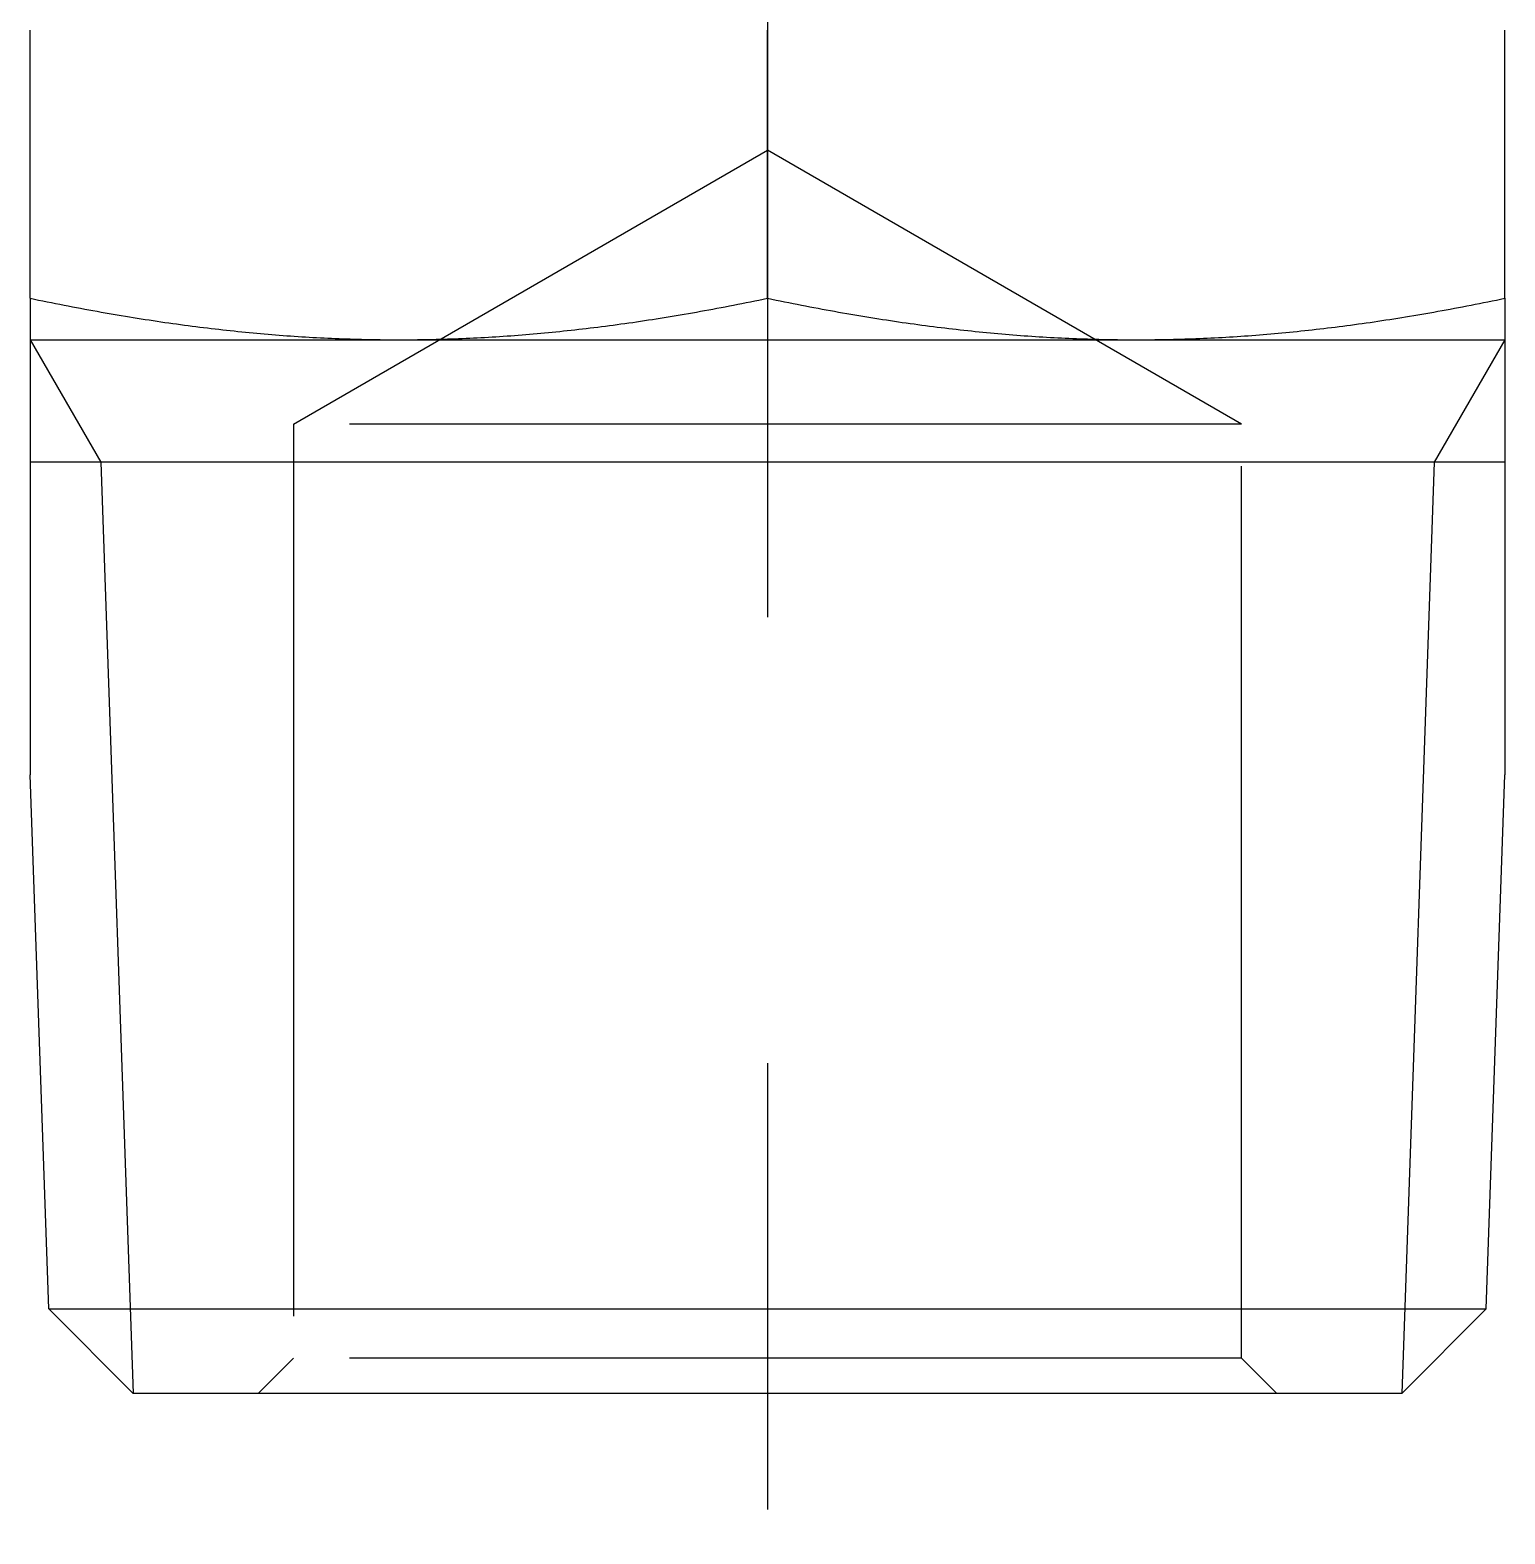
# Model space of a CAD drawing. Extents: x -12.1 to 86.4, y -18.9 to 42.8.
# Drawn here: x 62.67 to 83.67, y -2 to 19.41 of the extents above; entities that cross this region are included whole.
import ezdxf

# ---------------------------------------------------------------- set-up
doc = ezdxf.new("R2010")
doc.units = 0
doc.linetypes.add('CENTER', pattern=[50.8, 31.75, -6.35, 6.35, -6.35])
doc.linetypes.add('DASHED', pattern=[19.05, 12.7, -6.35])
doc.layers.get('0').update_dxf_attribs({"linetype": 'CONTINUOUS'})
doc.layers.add('CENTER', color=1, linetype='CENTER')

msp = doc.modelspace()

# ---------------------------------------------------------------- linework, layer by layer
at = {"color": 7, "linetype": 'CONTINUOUS'}
for p, q in [((62.67332, 15.59122), (62.67332, 19.40878)), ((73.17332, 15.59122), (73.17332, 19.40878)), ((83.67332, 15.59122), (83.67332, 19.40878)), ((62.67332, 15.59122), (62.67332, 15)), ((83.67332, 15.59122), (83.67332, 15)), ((62.67332, 14.99811), (67.92332, 15)), ((62.67332, 15), (62.67332, 8.80432)), ((67.92332, 15), (78.42332, 15)), ((78.42332, 15), (83.67332, 14.99811)), ((83.67332, 15), (83.67332, 8.80432)), ((83.67332, 13.25665), (62.67332, 13.25665)), ((62.93873, 1.20406), (62.67332, 8.80432)), ((83.40792, 1.20406), (83.67332, 8.80432)), ((62.93872, 1.20406), (64.14278, 0)), ((62.93873, 1.20406), (83.40792, 1.20406)), ((83.40793, 1.20406), (82.20387, 0)), ((82.20387, 0), (64.14278, 0))]:
    msp.add_line(p, q, dxfattribs=at)
at = {"color": 3, "linetype": 'DASHED'}
for p, q in [((66.42332, 13.8), (73.17332, 17.69711)), ((79.92332, 13.8), (73.17332, 17.69711)), ((79.92332, 13.8), (66.42332, 13.8)), ((66.42332, 13.8), (66.42332, 0.5)), ((79.92332, 0.5), (79.92332, 13.8)), ((66.42332, 0.5), (65.92332, 0)), ((79.92332, 0.5), (66.42332, 0.5)), ((80.42332, 0), (79.92332, 0.5))]:
    msp.add_line(p, q, dxfattribs=at)
at = {"color": 3, "linetype": 'CONTINUOUS'}
for p, q in [((62.67332, 14.99811), (63.67984, 13.25665)), ((83.67223, 14.99811), (82.6668, 13.25665)), ((63.67984, 13.25665), (64.14278, 0)), ((82.6668, 13.25665), (82.20387, 0))]:
    msp.add_line(p, q, dxfattribs=at)
at = {"color": 7}
for points in [[(62.6733, 15.5912, 0), (62.7344, 15.5784, 0), (62.7954, 15.5658, 0), (62.856, 15.5533, 0), (62.9165, 15.541, 0), (62.9768, 15.5288, 0), (63.0369, 15.5168, 0), (63.0967, 15.505, 0), (63.1564, 15.4933, 0), (63.2159, 15.4817, 0), (63.2751, 15.4703, 0), (63.3342, 15.4591, 0), (63.3931, 15.448, 0), (63.4519, 15.4371, 0), (63.5104, 15.4263, 0), (63.5688, 15.4156, 0), (63.627, 15.4051, 0), (63.685, 15.3947, 0), (63.7429, 15.3845, 0), (63.8006, 15.3744, 0), (63.8581, 15.3645, 0), (63.9155, 15.3547, 0), (63.9727, 15.3451, 0), (64.0298, 15.3356, 0), (64.0867, 15.3262, 0), (64.1435, 15.317, 0), (64.2002, 15.3079, 0), (64.2567, 15.299, 0), (64.3131, 15.2902, 0), (64.3693, 15.2815, 0), (64.4254, 15.273, 0), (64.4814, 15.2646, 0), (64.5372, 15.2564, 0), (64.593, 15.2482, 0), (64.6486, 15.2403, 0), (64.7041, 15.2324, 0), (64.7595, 15.2247, 0), (64.8147, 15.2171, 0), (64.8699, 15.2097, 0), (64.925, 15.2024, 0), (64.9799, 15.1952, 0), (65.0348, 15.1882, 0), (65.0896, 15.1813, 0), (65.1442, 15.1745, 0), (65.1988, 15.1679, 0), (65.2533, 15.1613, 0), (65.3077, 15.155, 0), (65.362, 15.1487, 0), (65.4163, 15.1426, 0), (65.4704, 15.1366, 0), (65.5245, 15.1307, 0), (65.5785, 15.125, 0), (65.6325, 15.1194, 0), (65.6864, 15.1139, 0), (65.7402, 15.1086, 0), (65.7939, 15.1034, 0), (65.8476, 15.0983, 0), (65.9013, 15.0933, 0), (65.9549, 15.0885, 0), (66.0084, 15.0838, 0), (66.0619, 15.0793, 0), (66.1153, 15.0748, 0), (66.1687, 15.0705, 0), (66.222, 15.0663, 0), (66.2754, 15.0623, 0), (66.3286, 15.0583, 0), (66.3819, 15.0545, 0), (66.4351, 15.0508, 0), (66.4883, 15.0473, 0), (66.5414, 15.0439, 0), (66.5946, 15.0406, 0), (66.6477, 15.0374, 0), (66.7008, 15.0344, 0), (66.7539, 15.0315, 0), (66.8069, 15.0287, 0), (66.86, 15.026, 0), (66.9131, 15.0235, 0), (66.9661, 15.0211, 0), (67.0192, 15.0188, 0), (67.0722, 15.0167, 0), (67.1253, 15.0147, 0), (67.1783, 15.0128, 0), (67.2314, 15.011, 0), (67.2845, 15.0094, 0), (67.3376, 15.0079, 0), (67.3907, 15.0066, 0), (67.4438, 15.0053, 0), (67.497, 15.0042, 0), (67.5501, 15.0032, 0), (67.6033, 15.0024, 0), (67.6566, 15.0016, 0), (67.7099, 15.0011, 0), (67.7632, 15.0006, 0), (67.8165, 15.0003, 0), (67.8699, 15.0001, 0), (67.9233, 15, 0)], [(67.9233, 15, 0), (67.9768, 15.0001, 0), (68.0301, 15.0003, 0), (68.0835, 15.0006, 0), (68.1368, 15.0011, 0), (68.1901, 15.0016, 0), (68.2433, 15.0024, 0), (68.2965, 15.0032, 0), (68.3497, 15.0042, 0), (68.4028, 15.0053, 0), (68.456, 15.0066, 0), (68.5091, 15.0079, 0), (68.5622, 15.0094, 0), (68.6153, 15.011, 0), (68.6683, 15.0128, 0), (68.7214, 15.0147, 0), (68.7744, 15.0167, 0), (68.8275, 15.0188, 0), (68.8805, 15.0211, 0), (68.9336, 15.0235, 0), (68.9866, 15.026, 0), (69.0397, 15.0287, 0), (69.0928, 15.0315, 0), (69.1459, 15.0344, 0), (69.199, 15.0374, 0), (69.2521, 15.0406, 0), (69.3052, 15.0439, 0), (69.3584, 15.0473, 0), (69.4116, 15.0508, 0), (69.4648, 15.0545, 0), (69.518, 15.0583, 0), (69.5713, 15.0623, 0), (69.6246, 15.0663, 0), (69.678, 15.0705, 0), (69.7313, 15.0748, 0), (69.7848, 15.0793, 0), (69.8383, 15.0838, 0), (69.8918, 15.0885, 0), (69.9454, 15.0933, 0), (69.999, 15.0983, 0), (70.0527, 15.1034, 0), (70.1065, 15.1086, 0), (70.1603, 15.1139, 0), (70.2142, 15.1194, 0), (70.2681, 15.125, 0), (70.3221, 15.1307, 0), (70.3762, 15.1366, 0), (70.4304, 15.1426, 0), (70.4846, 15.1487, 0), (70.5389, 15.155, 0), (70.5933, 15.1613, 0), (70.6478, 15.1679, 0), (70.7024, 15.1745, 0), (70.7571, 15.1813, 0), (70.8118, 15.1882, 0), (70.8667, 15.1952, 0), (70.9217, 15.2024, 0), (70.9767, 15.2097, 0), (71.0319, 15.2171, 0), (71.0872, 15.2247, 0), (71.1426, 15.2324, 0), (71.1981, 15.2403, 0), (71.2537, 15.2482, 0), (71.3094, 15.2564, 0), (71.3653, 15.2646, 0), (71.4212, 15.273, 0), (71.4774, 15.2815, 0), (71.5336, 15.2902, 0), (71.59, 15.299, 0), (71.6465, 15.3079, 0), (71.7031, 15.317, 0), (71.7599, 15.3262, 0), (71.8168, 15.3356, 0), (71.8739, 15.3451, 0), (71.9312, 15.3547, 0), (71.9885, 15.3645, 0), (72.0461, 15.3744, 0), (72.1038, 15.3845, 0), (72.1616, 15.3947, 0), (72.2197, 15.4051, 0), (72.2779, 15.4156, 0), (72.3362, 15.4263, 0), (72.3948, 15.4371, 0), (72.4535, 15.448, 0), (72.5124, 15.4591, 0), (72.5715, 15.4703, 0), (72.6308, 15.4817, 0), (72.6903, 15.4933, 0), (72.7499, 15.505, 0), (72.8098, 15.5168, 0), (72.8699, 15.5288, 0), (72.9301, 15.541, 0), (72.9906, 15.5533, 0), (73.0513, 15.5658, 0), (73.1122, 15.5784, 0), (73.1733, 15.5912, 0)], [(73.1733, 15.5912, 0), (73.2344, 15.5784, 0), (73.2954, 15.5658, 0), (73.356, 15.5533, 0), (73.4165, 15.541, 0), (73.4768, 15.5288, 0), (73.5369, 15.5168, 0), (73.5967, 15.505, 0), (73.6564, 15.4933, 0), (73.7159, 15.4817, 0), (73.7751, 15.4703, 0), (73.8342, 15.4591, 0), (73.8931, 15.448, 0), (73.9519, 15.4371, 0), (74.0104, 15.4263, 0), (74.0688, 15.4156, 0), (74.127, 15.4051, 0), (74.185, 15.3947, 0), (74.2429, 15.3845, 0), (74.3006, 15.3744, 0), (74.3581, 15.3645, 0), (74.4155, 15.3547, 0), (74.4727, 15.3451, 0), (74.5298, 15.3356, 0), (74.5867, 15.3262, 0), (74.6435, 15.317, 0), (74.7002, 15.3079, 0), (74.7567, 15.299, 0), (74.8131, 15.2902, 0), (74.8693, 15.2815, 0), (74.9254, 15.273, 0), (74.9814, 15.2646, 0), (75.0372, 15.2564, 0), (75.093, 15.2482, 0), (75.1486, 15.2403, 0), (75.2041, 15.2324, 0), (75.2595, 15.2247, 0), (75.3147, 15.2171, 0), (75.3699, 15.2097, 0), (75.425, 15.2024, 0), (75.4799, 15.1952, 0), (75.5348, 15.1882, 0), (75.5896, 15.1813, 0), (75.6442, 15.1745, 0), (75.6988, 15.1679, 0), (75.7533, 15.1613, 0), (75.8077, 15.155, 0), (75.862, 15.1487, 0), (75.9163, 15.1426, 0), (75.9704, 15.1366, 0), (76.0245, 15.1307, 0), (76.0785, 15.125, 0), (76.1325, 15.1194, 0), (76.1864, 15.1139, 0), (76.2402, 15.1086, 0), (76.2939, 15.1034, 0), (76.3476, 15.0983, 0), (76.4013, 15.0933, 0), (76.4549, 15.0885, 0), (76.5084, 15.0838, 0), (76.5619, 15.0793, 0), (76.6153, 15.0748, 0), (76.6687, 15.0705, 0), (76.722, 15.0663, 0), (76.7754, 15.0623, 0), (76.8286, 15.0583, 0), (76.8819, 15.0545, 0), (76.9351, 15.0508, 0), (76.9883, 15.0473, 0), (77.0414, 15.0439, 0), (77.0946, 15.0406, 0), (77.1477, 15.0374, 0), (77.2008, 15.0344, 0), (77.2539, 15.0315, 0), (77.3069, 15.0287, 0), (77.36, 15.026, 0), (77.4131, 15.0235, 0), (77.4661, 15.0211, 0), (77.5192, 15.0188, 0), (77.5722, 15.0167, 0), (77.6253, 15.0147, 0), (77.6783, 15.0128, 0), (77.7314, 15.011, 0), (77.7845, 15.0094, 0), (77.8376, 15.0079, 0), (77.8907, 15.0066, 0), (77.9438, 15.0053, 0), (77.997, 15.0042, 0), (78.0501, 15.0032, 0), (78.1033, 15.0024, 0), (78.1566, 15.0016, 0), (78.2099, 15.0011, 0), (78.2632, 15.0006, 0), (78.3165, 15.0003, 0), (78.3699, 15.0001, 0), (78.4233, 15, 0)], [(78.4233, 15, 0), (78.4768, 15.0001, 0), (78.5301, 15.0003, 0), (78.5835, 15.0006, 0), (78.6368, 15.0011, 0), (78.6901, 15.0016, 0), (78.7433, 15.0024, 0), (78.7965, 15.0032, 0), (78.8497, 15.0042, 0), (78.9028, 15.0053, 0), (78.956, 15.0066, 0), (79.0091, 15.0079, 0), (79.0622, 15.0094, 0), (79.1153, 15.011, 0), (79.1683, 15.0128, 0), (79.2214, 15.0147, 0), (79.2744, 15.0167, 0), (79.3275, 15.0188, 0), (79.3805, 15.0211, 0), (79.4336, 15.0235, 0), (79.4866, 15.026, 0), (79.5397, 15.0287, 0), (79.5928, 15.0315, 0), (79.6459, 15.0344, 0), (79.699, 15.0374, 0), (79.7521, 15.0406, 0), (79.8052, 15.0439, 0), (79.8584, 15.0473, 0), (79.9116, 15.0508, 0), (79.9648, 15.0545, 0), (80.018, 15.0583, 0), (80.0713, 15.0623, 0), (80.1246, 15.0663, 0), (80.178, 15.0705, 0), (80.2313, 15.0748, 0), (80.2848, 15.0793, 0), (80.3383, 15.0838, 0), (80.3918, 15.0885, 0), (80.4454, 15.0933, 0), (80.499, 15.0983, 0), (80.5527, 15.1034, 0), (80.6065, 15.1086, 0), (80.6603, 15.1139, 0), (80.7142, 15.1194, 0), (80.7681, 15.125, 0), (80.8221, 15.1307, 0), (80.8762, 15.1366, 0), (80.9304, 15.1426, 0), (80.9846, 15.1487, 0), (81.0389, 15.155, 0), (81.0933, 15.1613, 0), (81.1478, 15.1679, 0), (81.2024, 15.1745, 0), (81.2571, 15.1813, 0), (81.3118, 15.1882, 0), (81.3667, 15.1952, 0), (81.4217, 15.2024, 0), (81.4767, 15.2097, 0), (81.5319, 15.2171, 0), (81.5872, 15.2247, 0), (81.6426, 15.2324, 0), (81.6981, 15.2403, 0), (81.7537, 15.2482, 0), (81.8094, 15.2564, 0), (81.8653, 15.2646, 0), (81.9212, 15.273, 0), (81.9774, 15.2815, 0), (82.0336, 15.2902, 0), (82.09, 15.299, 0), (82.1465, 15.3079, 0), (82.2031, 15.317, 0), (82.2599, 15.3262, 0), (82.3168, 15.3356, 0), (82.3739, 15.3451, 0), (82.4312, 15.3547, 0), (82.4885, 15.3645, 0), (82.5461, 15.3744, 0), (82.6038, 15.3845, 0), (82.6616, 15.3947, 0), (82.7197, 15.4051, 0), (82.7779, 15.4156, 0), (82.8362, 15.4263, 0), (82.8948, 15.4371, 0), (82.9535, 15.448, 0), (83.0124, 15.4591, 0), (83.0715, 15.4703, 0), (83.1308, 15.4817, 0), (83.1903, 15.4933, 0), (83.2499, 15.505, 0), (83.3098, 15.5168, 0), (83.3699, 15.5288, 0), (83.4301, 15.541, 0), (83.4906, 15.5533, 0), (83.5513, 15.5658, 0), (83.6122, 15.5784, 0), (83.6733, 15.5912, 0)]]:
    msp.add_polyline3d(points, dxfattribs=at)
at = {"layer": 'CENTER', "color": 1, "linetype": 'CENTER'}
msp.add_line((73.17332, 42.8), (73.17332, -2), dxfattribs=at)

doc.saveas('drawing.dxf')
